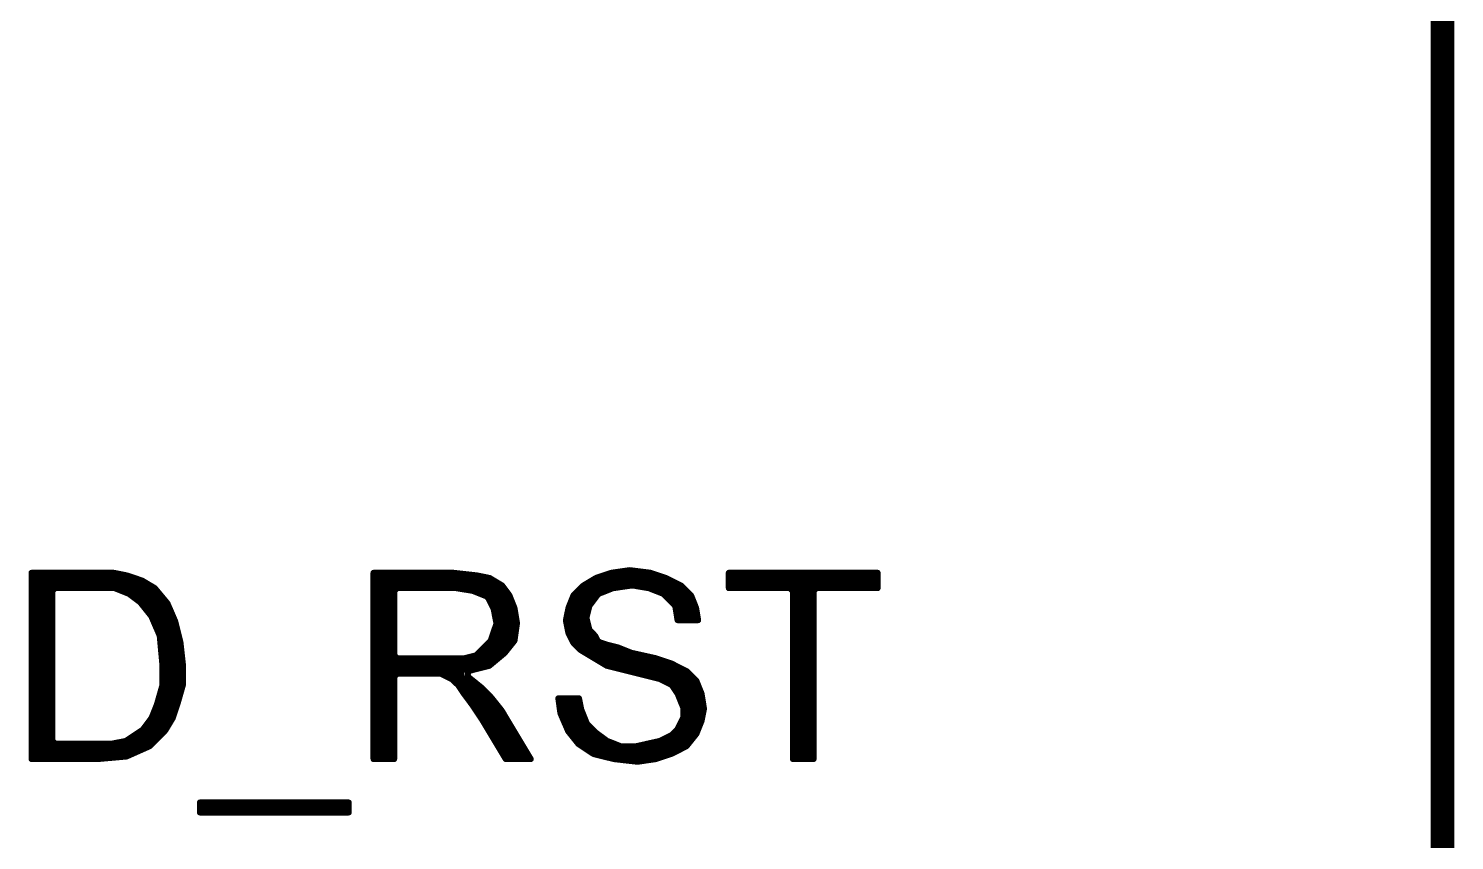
# Model space of a CAD drawing. Header units: millimetres. Extents: x 2.08 to 3.94, y 2.28 to 3.91.
# Drawn here: x 3.7007 to 3.939, y 3.2739 to 3.4096 of the extents above; entities that cross this region are included whole.
import ezdxf

# ---------------------------------------------------------------- set-up
doc = ezdxf.new("R2010")
doc.units = ezdxf.units.MM
doc.layers.get('0').update_dxf_attribs({"linetype": 'CONTINUOUS', "lineweight": 0})
doc.layers.add('BOT_PHO', color=90, linetype='CONTINUOUS', lineweight=0)

# ---------------------------------------------------------------- blocks, each defined once
blk = doc.blocks.new('ROUND_160')
h = blk.add_hatch(color=256)
edge = h.paths.add_edge_path(flags=0)
edge.add_arc((0, 0), 0.0005, 0, 360)

msp = doc.modelspace()

# ---------------------------------------------------------------- linework, layer by layer
at = {"layer": 'BOT_PHO', "lineweight": 211}
for points, const_width in [([(3.93701, 3.53937), (3.93701, 2.29134)], 0.004), ([(3.80116, 3.31908), (3.79815, 3.31865)], 0.001), ([(3.801, 3.31643), (3.801, 3.31906)], 0.001), ([(3.80462, 3.31865), (3.80116, 3.31908)], 0.001), ([(3.71495, 3.31864), (3.70121, 3.31864)], 0.001), ([(3.70121, 3.31864), (3.70121, 3.2875)], 0.001), ([(3.702, 3.2875), (3.702, 3.31864)], 0.001), ([(3.703, 3.2875), (3.703, 3.31864)], 0.001), ([(3.704, 3.2875), (3.704, 3.31864)], 0.001), ([(3.705, 3.31604), (3.705, 3.31864)], 0.001), ([(3.706, 3.31607), (3.706, 3.31864)], 0.001), ([(3.707, 3.31607), (3.707, 3.31864)], 0.001), ([(3.708, 3.31607), (3.708, 3.31864)], 0.001), ([(3.709, 3.31607), (3.709, 3.31864)], 0.001), ([(3.71, 3.31607), (3.71, 3.31864)], 0.001), ([(3.711, 3.31607), (3.711, 3.31864)], 0.001), ([(3.712, 3.31607), (3.712, 3.31864)], 0.001), ([(3.713, 3.31607), (3.713, 3.31864)], 0.001), ([(3.714, 3.31607), (3.714, 3.31864)], 0.001), ([(3.7171, 3.31821), (3.71495, 3.31864)], 0.001), ([(3.715, 3.31607), (3.715, 3.31863)], 0.001), ([(3.716, 3.31571), (3.716, 3.31843)], 0.001), ([(3.717, 3.31531), (3.717, 3.31823)], 0.001), ([(3.7197, 3.31734), (3.7171, 3.31821)], 0.001), ([(3.718, 3.31472), (3.718, 3.31791)], 0.001), ([(3.719, 3.31397), (3.719, 3.31758)], 0.001), ([(3.72181, 3.31608), (3.7197, 3.31734)], 0.001), ([(3.72, 3.31291), (3.72, 3.31716)], 0.001), ([(3.77167, 3.31864), (3.75836, 3.31864)], 0.001), ([(3.75836, 3.31864), (3.75836, 3.2875)], 0.001), ([(3.759, 3.2875), (3.759, 3.31864)], 0.001), ([(3.76, 3.2875), (3.76, 3.31864)], 0.001), ([(3.761, 3.2875), (3.761, 3.31864)], 0.001), ([(3.762, 3.31595), (3.762, 3.31864)], 0.001), ([(3.763, 3.31607), (3.763, 3.31864)], 0.001), ([(3.764, 3.31607), (3.764, 3.31864)], 0.001), ([(3.765, 3.31607), (3.765, 3.31864)], 0.001), ([(3.766, 3.31607), (3.766, 3.31864)], 0.001), ([(3.767, 3.31607), (3.767, 3.31864)], 0.001), ([(3.768, 3.31607), (3.768, 3.31864)], 0.001), ([(3.769, 3.31607), (3.769, 3.31864)], 0.001), ([(3.77, 3.31607), (3.77, 3.31864)], 0.001), ([(3.771, 3.31607), (3.771, 3.31864)], 0.001), ([(3.77564, 3.3182), (3.77167, 3.31864)], 0.001), ([(3.772, 3.31607), (3.772, 3.3186)], 0.001), ([(3.773, 3.31593), (3.773, 3.31849)], 0.001), ([(3.774, 3.31577), (3.774, 3.31838)], 0.001), ([(3.775, 3.31559), (3.775, 3.31827)], 0.001), ([(3.77776, 3.31777), (3.77564, 3.3182)], 0.001), ([(3.776, 3.31519), (3.776, 3.31813)], 0.001), ([(3.777, 3.31479), (3.777, 3.31793)], 0.001), ([(3.77984, 3.31653), (3.77776, 3.31777)], 0.001), ([(3.778, 3.31345), (3.778, 3.31763)], 0.001), ([(3.779, 3.30415), (3.779, 3.31703)], 0.001), ([(3.79557, 3.31779), (3.79343, 3.31651)], 0.001), ([(3.794, 3.31131), (3.794, 3.31685)], 0.001), ([(3.795, 3.31384), (3.795, 3.31745)], 0.001), ([(3.79815, 3.31865), (3.79557, 3.31779)], 0.001), ([(3.796, 3.31511), (3.796, 3.31793)], 0.001), ([(3.797, 3.31551), (3.797, 3.31827)], 0.001), ([(3.798, 3.31591), (3.798, 3.3186)], 0.001), ([(3.799, 3.31615), (3.799, 3.31877)], 0.001), ([(3.8, 3.31629), (3.8, 3.31892)], 0.001), ([(3.802, 3.31646), (3.802, 3.31898)], 0.001), ([(3.803, 3.31629), (3.803, 3.31885)], 0.001), ([(3.804, 3.31612), (3.804, 3.31873)], 0.001), ([(3.80722, 3.31778), (3.80462, 3.31865)], 0.001), ([(3.805, 3.31582), (3.805, 3.31852)], 0.001), ([(3.806, 3.31542), (3.806, 3.31819)], 0.001), ([(3.807, 3.3149), (3.807, 3.31786)], 0.001), ([(3.80979, 3.3165), (3.80722, 3.31778)], 0.001), ([(3.808, 3.3139), (3.808, 3.31739)], 0.001), ([(3.809, 3.31175), (3.809, 3.31689)], 0.001), ([(3.84262, 3.31864), (3.81773, 3.31864)], 0.001), ([(3.81773, 3.31864), (3.81773, 3.31607)], 0.001), ([(3.818, 3.31607), (3.818, 3.31864)], 0.001), ([(3.819, 3.31607), (3.819, 3.31864)], 0.001), ([(3.82, 3.31607), (3.82, 3.31864)], 0.001), ([(3.821, 3.31607), (3.821, 3.31864)], 0.001), ([(3.822, 3.31607), (3.822, 3.31864)], 0.001), ([(3.823, 3.31607), (3.823, 3.31864)], 0.001), ([(3.824, 3.31607), (3.824, 3.31864)], 0.001), ([(3.825, 3.31607), (3.825, 3.31864)], 0.001), ([(3.826, 3.31607), (3.826, 3.31864)], 0.001), ([(3.827, 3.31607), (3.827, 3.31864)], 0.001), ([(3.828, 3.31607), (3.828, 3.31864)], 0.001), ([(3.829, 3.2875), (3.829, 3.31864)], 0.001), ([(3.83, 3.2875), (3.83, 3.31864)], 0.001), ([(3.831, 3.2875), (3.831, 3.31864)], 0.001), ([(3.832, 3.31586), (3.832, 3.31864)], 0.001), ([(3.833, 3.31607), (3.833, 3.31864)], 0.001), ([(3.834, 3.31607), (3.834, 3.31864)], 0.001), ([(3.835, 3.31607), (3.835, 3.31864)], 0.001), ([(3.836, 3.31607), (3.836, 3.31864)], 0.001), ([(3.837, 3.31607), (3.837, 3.31864)], 0.001), ([(3.838, 3.31607), (3.838, 3.31864)], 0.001), ([(3.839, 3.31607), (3.839, 3.31864)], 0.001), ([(3.84, 3.31607), (3.84, 3.31864)], 0.001), ([(3.841, 3.31607), (3.841, 3.31864)], 0.001), ([(3.842, 3.31607), (3.842, 3.31864)], 0.001), ([(3.84262, 3.31607), (3.84262, 3.31864)], 0.001), ([(3.70468, 3.31557), (3.70518, 3.31607)], 0.001), ([(3.70468, 3.29057), (3.70468, 3.31557)], 0.001), ([(3.70518, 3.31607), (3.715, 3.31607)], 0.001), ([(3.715, 3.31607), (3.71518, 3.31603)], 0.001), ([(3.71518, 3.31603), (3.71742, 3.31514)], 0.001), ([(3.71742, 3.31514), (3.71753, 3.31508)], 0.001), ([(3.71753, 3.31508), (3.71932, 3.31374)], 0.001), ([(3.721, 3.31166), (3.721, 3.31656)], 0.001), ([(3.72394, 3.31352), (3.72181, 3.31608)], 0.001), ([(3.722, 3.30958), (3.722, 3.31585)], 0.001), ([(3.723, 3.30406), (3.723, 3.31465)], 0.001), ([(3.76182, 3.31557), (3.76232, 3.31607)], 0.001), ([(3.76182, 3.30485), (3.76182, 3.31557)], 0.001), ([(3.76232, 3.31607), (3.77214, 3.31607)], 0.001), ([(3.77214, 3.31607), (3.77222, 3.31606)], 0.001), ([(3.77222, 3.31606), (3.7749, 3.31562)], 0.001), ([(3.7749, 3.31562), (3.77501, 3.31559)], 0.001), ([(3.77501, 3.31559), (3.77724, 3.31469)], 0.001), ([(3.77724, 3.31469), (3.7775, 3.31445)], 0.001), ([(3.7775, 3.31445), (3.77839, 3.31267)], 0.001), ([(3.78108, 3.31488), (3.77984, 3.31653)], 0.001), ([(3.78, 3.30499), (3.78, 3.31631)], 0.001), ([(3.781, 3.30612), (3.781, 3.31498)], 0.001), ([(3.78193, 3.31275), (3.78108, 3.31488)], 0.001), ([(3.79176, 3.31484), (3.79093, 3.31275)], 0.001), ([(3.79343, 3.31651), (3.79176, 3.31484)], 0.001), ([(3.792, 3.30669), (3.792, 3.31508)], 0.001), ([(3.793, 3.30569), (3.793, 3.31608)], 0.001), ([(3.79451, 3.31319), (3.79585, 3.31498)], 0.001), ([(3.79585, 3.31498), (3.79606, 3.31514)], 0.001), ([(3.79606, 3.31514), (3.7983, 3.31603)], 0.001), ([(3.7983, 3.31603), (3.79841, 3.31606)], 0.001), ([(3.79841, 3.31606), (3.80154, 3.31651)], 0.001), ([(3.80154, 3.31651), (3.80169, 3.31651)], 0.001), ([(3.80169, 3.31651), (3.80437, 3.31606)], 0.001), ([(3.80437, 3.31606), (3.80447, 3.31603)], 0.001), ([(3.80447, 3.31603), (3.8067, 3.31514)], 0.001), ([(3.8067, 3.31514), (3.80687, 3.31503)], 0.001), ([(3.80687, 3.31503), (3.80866, 3.31324)], 0.001), ([(3.81145, 3.31484), (3.80979, 3.3165)], 0.001), ([(3.81, 3.31071), (3.81, 3.31629)], 0.001), ([(3.811, 3.31071), (3.811, 3.31529)], 0.001), ([(3.81228, 3.31275), (3.81145, 3.31484)], 0.001), ([(3.81773, 3.31607), (3.82795, 3.31607)], 0.001), ([(3.82795, 3.31607), (3.82845, 3.31557)], 0.001), ([(3.82845, 3.31557), (3.82845, 3.2875)], 0.001), ([(3.83191, 3.31557), (3.83241, 3.31607)], 0.001), ([(3.83191, 3.2875), (3.83191, 3.31557)], 0.001), ([(3.83241, 3.31607), (3.84262, 3.31607)], 0.001), ([(3.71932, 3.31374), (3.71941, 3.31365)], 0.001), ([(3.71941, 3.31365), (3.72119, 3.31142)], 0.001), ([(3.72524, 3.3105), (3.72394, 3.31352)], 0.001), ([(3.724, 3.293), (3.724, 3.31339)], 0.001), ([(3.77839, 3.31267), (3.77844, 3.31254)], 0.001), ([(3.77844, 3.31254), (3.77888, 3.31031)], 0.001), ([(3.78235, 3.31021), (3.78193, 3.31275)], 0.001), ([(3.782, 3.30775), (3.782, 3.31231)], 0.001), ([(3.79093, 3.31275), (3.79051, 3.31066)], 0.001), ([(3.791, 3.30843), (3.791, 3.31293)], 0.001), ([(3.79398, 3.31123), (3.79442, 3.31301)], 0.001), ([(3.79442, 3.31301), (3.79451, 3.31319)], 0.001), ([(3.80866, 3.31324), (3.8088, 3.31297)], 0.001), ([(3.8088, 3.31297), (3.80917, 3.31071)], 0.001), ([(3.812, 3.31071), (3.812, 3.31346)], 0.001), ([(3.81262, 3.31071), (3.81228, 3.31275)], 0.001), ([(3.72119, 3.31142), (3.72126, 3.3113)], 0.001), ([(3.72126, 3.3113), (3.7226, 3.30818)], 0.001), ([(3.725, 3.29492), (3.725, 3.31105)], 0.001), ([(3.72611, 3.307), (3.72524, 3.3105)], 0.001), ([(3.77887, 3.31005), (3.77797, 3.30737)], 0.001), ([(3.77888, 3.31031), (3.77887, 3.31005)], 0.001), ([(3.78193, 3.30729), (3.78235, 3.31021)], 0.001), ([(3.79051, 3.31066), (3.79092, 3.30859)], 0.001), ([(3.79398, 3.31098), (3.79398, 3.31123)], 0.001), ([(3.79442, 3.3092), (3.79398, 3.31098)], 0.001), ([(3.794, 3.30509), (3.794, 3.3109)], 0.001), ([(3.80917, 3.31071), (3.81262, 3.31071)], 0.001), ([(3.7226, 3.30818), (3.72264, 3.30802)], 0.001), ([(3.72264, 3.30802), (3.72309, 3.30311)], 0.001), ([(3.726, 3.29808), (3.726, 3.30745)], 0.001), ([(3.77785, 3.30718), (3.77562, 3.30495)], 0.001), ([(3.77797, 3.30737), (3.77785, 3.30718)], 0.001), ([(3.778, 3.30332), (3.778, 3.30746)], 0.001), ([(3.78027, 3.30521), (3.78193, 3.30729)], 0.001), ([(3.79092, 3.30859), (3.79175, 3.30694)], 0.001), ([(3.79456, 3.30897), (3.79442, 3.3092)], 0.001), ([(3.79539, 3.30813), (3.79456, 3.30897)], 0.001), ([(3.795, 3.30449), (3.795, 3.30852)], 0.001), ([(3.7958, 3.30731), (3.79539, 3.30813)], 0.001), ([(3.79609, 3.30706), (3.7958, 3.30731)], 0.001), ([(3.72655, 3.30304), (3.72611, 3.307)], 0.001), ([(3.76232, 3.30435), (3.76182, 3.30485)], 0.001), ([(3.77539, 3.30482), (3.7736, 3.30437)], 0.001), ([(3.77562, 3.30495), (3.77539, 3.30482)], 0.001), ([(3.776, 3.30265), (3.776, 3.30533)], 0.001), ([(3.777, 3.3029), (3.777, 3.30633)], 0.001), ([(3.77771, 3.30308), (3.78027, 3.30521)], 0.001), ([(3.79175, 3.30694), (3.79299, 3.3057)], 0.001), ([(3.79299, 3.3057), (3.79734, 3.30309)], 0.001), ([(3.796, 3.30389), (3.796, 3.3071)], 0.001), ([(3.79743, 3.30661), (3.79609, 3.30706)], 0.001), ([(3.797, 3.30329), (3.797, 3.30676)], 0.001), ([(3.79747, 3.3066), (3.79743, 3.30661)], 0.001), ([(3.79922, 3.30616), (3.79747, 3.3066)], 0.001), ([(3.798, 3.30292), (3.798, 3.30647)], 0.001), ([(3.799, 3.30267), (3.799, 3.30622)], 0.001), ([(3.80142, 3.30528), (3.79922, 3.30616)], 0.001), ([(3.8, 3.30242), (3.8, 3.30585)], 0.001), ([(3.801, 3.30217), (3.801, 3.30545)], 0.001), ([(3.8015, 3.30526), (3.80142, 3.30528)], 0.001), ([(3.80549, 3.30437), (3.8015, 3.30526)], 0.001), ([(3.802, 3.30192), (3.802, 3.30515)], 0.001), ([(3.803, 3.30167), (3.803, 3.30493)], 0.001), ([(3.72309, 3.30311), (3.72309, 3.30307)], 0.001), ([(3.72309, 3.30307), (3.72309, 3.29994)], 0.001), ([(3.72655, 3.30001), (3.72655, 3.30304)], 0.001), ([(3.762, 3.30167), (3.762, 3.30447)], 0.001), ([(3.77348, 3.30435), (3.76232, 3.30435)], 0.001), ([(3.763, 3.30178), (3.763, 3.30435)], 0.001), ([(3.764, 3.30178), (3.764, 3.30435)], 0.001), ([(3.765, 3.30178), (3.765, 3.30435)], 0.001), ([(3.766, 3.30178), (3.766, 3.30435)], 0.001), ([(3.767, 3.30178), (3.767, 3.30435)], 0.001), ([(3.768, 3.30178), (3.768, 3.30435)], 0.001), ([(3.769, 3.30178), (3.769, 3.30435)], 0.001), ([(3.77, 3.30157), (3.77, 3.30435)], 0.001), ([(3.771, 3.30107), (3.771, 3.30435)], 0.001), ([(3.772, 3.30035), (3.772, 3.30435)], 0.001), ([(3.773, 3.29911), (3.773, 3.30435)], 0.001), ([(3.7736, 3.30437), (3.77348, 3.30435)], 0.001), ([(3.774, 3.30206), (3.774, 3.30447)], 0.001), ([(3.77425, 3.30221), (3.77771, 3.30308)], 0.001), ([(3.775, 3.3024), (3.775, 3.30472)], 0.001), ([(3.79734, 3.30309), (3.80619, 3.30088)], 0.001), ([(3.804, 3.30142), (3.804, 3.3047)], 0.001), ([(3.805, 3.30117), (3.805, 3.30448)], 0.001), ([(3.80811, 3.3035), (3.80549, 3.30437)], 0.001), ([(3.806, 3.30092), (3.806, 3.3042)], 0.001), ([(3.807, 3.30048), (3.807, 3.30387)], 0.001), ([(3.808, 3.29998), (3.808, 3.30354)], 0.001), ([(3.81068, 3.30221), (3.80811, 3.3035)], 0.001), ([(3.809, 3.29868), (3.809, 3.30305)], 0.001), ([(3.81, 3.29638), (3.81, 3.30255)], 0.001), ([(3.72568, 3.29697), (3.72655, 3.30001)], 0.001), ([(3.76182, 3.30128), (3.76232, 3.30178)], 0.001), ([(3.76182, 3.2875), (3.76182, 3.30128)], 0.001), ([(3.76232, 3.30178), (3.76946, 3.30178)], 0.001), ([(3.76946, 3.30178), (3.76969, 3.30173)], 0.001), ([(3.76969, 3.30173), (3.77147, 3.30084)], 0.001), ([(3.77147, 3.30084), (3.7716, 3.30074)], 0.001), ([(3.7716, 3.30074), (3.7725, 3.29985)], 0.001), ([(3.774, 3.2977), (3.774, 3.3014)], 0.001), ([(3.77406, 3.30134), (3.77425, 3.30221)], 0.001), ([(3.77627, 3.29957), (3.77406, 3.30134)], 0.001), ([(3.775, 3.29633), (3.775, 3.30059)], 0.001), ([(3.80619, 3.30088), (3.80629, 3.30084)], 0.001), ([(3.80629, 3.30084), (3.80808, 3.29994)], 0.001), ([(3.81234, 3.30056), (3.81068, 3.30221)], 0.001), ([(3.811, 3.29005), (3.811, 3.3019)], 0.001), ([(3.812, 3.2913), (3.812, 3.3009)], 0.001), ([(3.81318, 3.29847), (3.81234, 3.30056)], 0.001), ([(3.72307, 3.29981), (3.72218, 3.29668)], 0.001), ([(3.723, 3.29169), (3.723, 3.29956)], 0.001), ([(3.72309, 3.29994), (3.72307, 3.29981)], 0.001), ([(3.7725, 3.29985), (3.77256, 3.29977)], 0.001), ([(3.77256, 3.29977), (3.77344, 3.29845)], 0.001), ([(3.77344, 3.29845), (3.77477, 3.29667)], 0.001), ([(3.776, 3.29483), (3.776, 3.29979)], 0.001), ([(3.77802, 3.29782), (3.77627, 3.29957)], 0.001), ([(3.777, 3.29327), (3.777, 3.29884)], 0.001), ([(3.778, 3.2916), (3.778, 3.29784)], 0.001), ([(3.77977, 3.29564), (3.77802, 3.29782)], 0.001), ([(3.79271, 3.29766), (3.78924, 3.29766)], 0.001), ([(3.78924, 3.29766), (3.78959, 3.29517)], 0.001), ([(3.79, 3.29422), (3.79, 3.29766)], 0.001), ([(3.791, 3.29202), (3.791, 3.29766)], 0.001), ([(3.792, 3.29077), (3.792, 3.29766)], 0.001), ([(3.79308, 3.29583), (3.79271, 3.29766)], 0.001), ([(3.80808, 3.29994), (3.80827, 3.29977)], 0.001), ([(3.80827, 3.29977), (3.80916, 3.29844)], 0.001), ([(3.80916, 3.29844), (3.80921, 3.29834)], 0.001), ([(3.80921, 3.29834), (3.81011, 3.29611)], 0.001), ([(3.813, 3.29339), (3.813, 3.29891)], 0.001), ([(3.8136, 3.29593), (3.81318, 3.29847)], 0.001), ([(3.72216, 3.29663), (3.72127, 3.2944)], 0.001), ([(3.722, 3.29069), (3.722, 3.29623)], 0.001), ([(3.72218, 3.29668), (3.72216, 3.29663)], 0.001), ([(3.72481, 3.29435), (3.72568, 3.29697)], 0.001), ([(3.77477, 3.29667), (3.77479, 3.29665)], 0.001), ([(3.77479, 3.29665), (3.77658, 3.29397)], 0.001), ([(3.779, 3.28993), (3.779, 3.2966)], 0.001), ([(3.78465, 3.2875), (3.77977, 3.29564)], 0.001), ([(3.78, 3.28827), (3.78, 3.29525)], 0.001), ([(3.793, 3.28976), (3.793, 3.29623)], 0.001), ([(3.79311, 3.29574), (3.79308, 3.29583)], 0.001), ([(3.794, 3.29351), (3.79311, 3.29574)], 0.001), ([(3.81011, 3.29611), (3.81014, 3.29593)], 0.001), ([(3.81014, 3.29593), (3.81014, 3.29459)], 0.001), ([(3.81318, 3.29384), (3.8136, 3.29593)], 0.001), ([(3.7212, 3.29429), (3.71986, 3.2925)], 0.001), ([(3.721, 3.28969), (3.721, 3.29402)], 0.001), ([(3.72127, 3.2944), (3.7212, 3.29429)], 0.001), ([(3.72353, 3.29222), (3.72481, 3.29435)], 0.001), ([(3.77658, 3.29397), (3.77659, 3.29395)], 0.001), ([(3.77659, 3.29395), (3.78046, 3.2875)], 0.001), ([(3.781, 3.2875), (3.781, 3.29358)], 0.001), ([(3.78959, 3.29517), (3.79088, 3.29217)], 0.001), ([(3.79411, 3.29334), (3.794, 3.29351)], 0.001), ([(3.794, 3.2891), (3.794, 3.29351)], 0.001), ([(3.79545, 3.292), (3.79411, 3.29334)], 0.001), ([(3.81009, 3.29436), (3.8092, 3.29258)], 0.001), ([(3.81, 3.2893), (3.81, 3.29418)], 0.001), ([(3.81014, 3.29459), (3.81009, 3.29436)], 0.001), ([(3.81233, 3.29172), (3.81318, 3.29384)], 0.001), ([(3.70518, 3.29007), (3.70468, 3.29057)], 0.001), ([(3.71688, 3.29052), (3.71465, 3.29008)], 0.001), ([(3.71706, 3.2906), (3.71688, 3.29052)], 0.001), ([(3.717, 3.28792), (3.717, 3.29056)], 0.001), ([(3.71974, 3.29238), (3.71706, 3.2906)], 0.001), ([(3.718, 3.28833), (3.718, 3.29122)], 0.001), ([(3.719, 3.28878), (3.719, 3.29189)], 0.001), ([(3.71986, 3.2925), (3.71974, 3.29238)], 0.001), ([(3.72, 3.28922), (3.72, 3.29268)], 0.001), ([(3.72096, 3.28965), (3.72353, 3.29222)], 0.001), ([(3.782, 3.2875), (3.782, 3.29192)], 0.001), ([(3.79088, 3.29217), (3.79257, 3.29005)], 0.001), ([(3.795, 3.28843), (3.795, 3.29245)], 0.001), ([(3.7955, 3.29195), (3.79545, 3.292)], 0.001), ([(3.79729, 3.29062), (3.7955, 3.29195)], 0.001), ([(3.796, 3.28813), (3.796, 3.29158)], 0.001), ([(3.797, 3.28788), (3.797, 3.29083)], 0.001), ([(3.7974, 3.29055), (3.79729, 3.29062)], 0.001), ([(3.79963, 3.28966), (3.7974, 3.29055)], 0.001), ([(3.80618, 3.29053), (3.80216, 3.28963)], 0.001), ([(3.806, 3.28765), (3.806, 3.29049)], 0.001), ([(3.80629, 3.29057), (3.80618, 3.29053)], 0.001), ([(3.80808, 3.29146), (3.80629, 3.29057)], 0.001), ([(3.807, 3.28798), (3.807, 3.29092)], 0.001), ([(3.808, 3.28832), (3.808, 3.29142)], 0.001), ([(3.80821, 3.29155), (3.80808, 3.29146)], 0.001), ([(3.8091, 3.29245), (3.80821, 3.29155)], 0.001), ([(3.809, 3.2888), (3.809, 3.29234)], 0.001), ([(3.8092, 3.29258), (3.8091, 3.29245)], 0.001), ([(3.81066, 3.28963), (3.81233, 3.29172)], 0.001), ([(3.705, 3.2875), (3.705, 3.2901)], 0.001), ([(3.71455, 3.29007), (3.70518, 3.29007)], 0.001), ([(3.706, 3.2875), (3.706, 3.29007)], 0.001), ([(3.707, 3.2875), (3.707, 3.29007)], 0.001), ([(3.708, 3.2875), (3.708, 3.29007)], 0.001), ([(3.709, 3.2875), (3.709, 3.29007)], 0.001), ([(3.71, 3.2875), (3.71, 3.29007)], 0.001), ([(3.711, 3.2875), (3.711, 3.29007)], 0.001), ([(3.712, 3.2875), (3.712, 3.29007)], 0.001), ([(3.713, 3.28756), (3.713, 3.29007)], 0.001), ([(3.714, 3.28765), (3.714, 3.29007)], 0.001), ([(3.71465, 3.29008), (3.71455, 3.29007)], 0.001), ([(3.715, 3.28774), (3.715, 3.29015)], 0.001), ([(3.716, 3.28783), (3.716, 3.29035)], 0.001), ([(3.7171, 3.28793), (3.72096, 3.28965)], 0.001), ([(3.783, 3.2875), (3.783, 3.29025)], 0.001), ([(3.784, 3.2875), (3.784, 3.28858)], 0.001), ([(3.79257, 3.29005), (3.79511, 3.28835)], 0.001), ([(3.79511, 3.28835), (3.79857, 3.28749)], 0.001), ([(3.798, 3.28763), (3.798, 3.29031)], 0.001), ([(3.799, 3.28744), (3.799, 3.28991)], 0.001), ([(3.79982, 3.28962), (3.79963, 3.28966)], 0.001), ([(3.80205, 3.28962), (3.79982, 3.28962)], 0.001), ([(3.8, 3.28733), (3.8, 3.28962)], 0.001), ([(3.801, 3.28722), (3.801, 3.28962)], 0.001), ([(3.802, 3.28711), (3.802, 3.28962)], 0.001), ([(3.80216, 3.28963), (3.80205, 3.28962)], 0.001), ([(3.803, 3.28713), (3.803, 3.28982)], 0.001), ([(3.804, 3.28727), (3.804, 3.29004)], 0.001), ([(3.805, 3.28741), (3.805, 3.29027)], 0.001), ([(3.80551, 3.28749), (3.80811, 3.28835)], 0.001), ([(3.80811, 3.28835), (3.81066, 3.28963)], 0.001), ([(3.70121, 3.2875), (3.7123, 3.2875)], 0.001), ([(3.7123, 3.2875), (3.7171, 3.28793)], 0.001), ([(3.75836, 3.2875), (3.76182, 3.2875)], 0.001), ([(3.78046, 3.2875), (3.78465, 3.2875)], 0.001), ([(3.79857, 3.28749), (3.80249, 3.28705)], 0.001), ([(3.80249, 3.28705), (3.80551, 3.28749)], 0.001), ([(3.82845, 3.2875), (3.83191, 3.2875)], 0.001), ([(3.75423, 3.28025), (3.72934, 3.28025)], 0.001), ([(3.72934, 3.28025), (3.72934, 3.27857)], 0.001), ([(3.72934, 3.27857), (3.75423, 3.27857)], 0.001), ([(3.73, 3.27857), (3.73, 3.28025)], 0.001), ([(3.731, 3.27857), (3.731, 3.28025)], 0.001), ([(3.732, 3.27857), (3.732, 3.28025)], 0.001), ([(3.733, 3.27857), (3.733, 3.28025)], 0.001), ([(3.734, 3.27857), (3.734, 3.28025)], 0.001), ([(3.735, 3.27857), (3.735, 3.28025)], 0.001), ([(3.736, 3.27857), (3.736, 3.28025)], 0.001), ([(3.737, 3.27857), (3.737, 3.28025)], 0.001), ([(3.738, 3.27857), (3.738, 3.28025)], 0.001), ([(3.739, 3.27857), (3.739, 3.28025)], 0.001), ([(3.74, 3.27857), (3.74, 3.28025)], 0.001), ([(3.741, 3.27857), (3.741, 3.28025)], 0.001), ([(3.742, 3.27857), (3.742, 3.28025)], 0.001), ([(3.743, 3.27857), (3.743, 3.28025)], 0.001), ([(3.744, 3.27857), (3.744, 3.28025)], 0.001), ([(3.745, 3.27857), (3.745, 3.28025)], 0.001), ([(3.746, 3.27857), (3.746, 3.28025)], 0.001), ([(3.747, 3.27857), (3.747, 3.28025)], 0.001), ([(3.748, 3.27857), (3.748, 3.28025)], 0.001), ([(3.749, 3.27857), (3.749, 3.28025)], 0.001), ([(3.75, 3.27857), (3.75, 3.28025)], 0.001), ([(3.751, 3.27857), (3.751, 3.28025)], 0.001), ([(3.752, 3.27857), (3.752, 3.28025)], 0.001), ([(3.753, 3.27857), (3.753, 3.28025)], 0.001), ([(3.754, 3.27857), (3.754, 3.28025)], 0.001), ([(3.75423, 3.27857), (3.75423, 3.28025)], 0.001)]:
    msp.add_lwpolyline(points, dxfattribs=dict(at, const_width=const_width))

# ---------------------------------------------------------------- block references
at = {"layer": 'BOT_PHO'}
for p in [(3.801, 3.31906), (3.80116, 3.31908), (3.70121, 3.31864), (3.702, 3.31864), (3.703, 3.31864), (3.704, 3.31864), (3.705, 3.31864), (3.706, 3.31864), (3.707, 3.31864), (3.708, 3.31864), (3.709, 3.31864), (3.71, 3.31864), (3.711, 3.31864), (3.712, 3.31864), (3.713, 3.31864), (3.714, 3.31864), (3.71495, 3.31864), (3.715, 3.31863), (3.716, 3.31843), (3.717, 3.31823), (3.7171, 3.31821), (3.718, 3.31791), (3.719, 3.31758), (3.7197, 3.31734), (3.72, 3.31716), (3.75836, 3.31864), (3.759, 3.31864), (3.76, 3.31864), (3.761, 3.31864), (3.762, 3.31864), (3.763, 3.31864), (3.764, 3.31864), (3.765, 3.31864), (3.766, 3.31864), (3.767, 3.31864), (3.768, 3.31864), (3.769, 3.31864), (3.77, 3.31864), (3.771, 3.31864), (3.77167, 3.31864), (3.772, 3.3186), (3.773, 3.31849), (3.774, 3.31838), (3.775, 3.31827), (3.77564, 3.3182), (3.776, 3.31813), (3.777, 3.31793), (3.77776, 3.31777), (3.778, 3.31763), (3.779, 3.31703), (3.794, 3.31685), (3.795, 3.31745), (3.79557, 3.31779), (3.796, 3.31793), (3.797, 3.31827), (3.798, 3.3186), (3.79815, 3.31865), (3.799, 3.31877), (3.8, 3.31892), (3.802, 3.31898), (3.803, 3.31885), (3.804, 3.31873), (3.80462, 3.31865), (3.805, 3.31852), (3.806, 3.31819), (3.807, 3.31786), (3.80722, 3.31778), (3.808, 3.31739), (3.809, 3.31689), (3.81773, 3.31864), (3.818, 3.31864), (3.819, 3.31864), (3.82, 3.31864), (3.821, 3.31864), (3.822, 3.31864), (3.823, 3.31864), (3.824, 3.31864), (3.825, 3.31864), (3.826, 3.31864), (3.827, 3.31864), (3.828, 3.31864), (3.829, 3.31864), (3.83, 3.31864), (3.831, 3.31864), (3.832, 3.31864), (3.833, 3.31864), (3.834, 3.31864), (3.835, 3.31864), (3.836, 3.31864), (3.837, 3.31864), (3.838, 3.31864), (3.839, 3.31864), (3.84, 3.31864), (3.841, 3.31864), (3.842, 3.31864), (3.84262, 3.31864), (3.84262, 3.31864), (3.70468, 3.31557), (3.705, 3.31604), (3.70518, 3.31607), (3.706, 3.31607), (3.707, 3.31607), (3.708, 3.31607), (3.709, 3.31607), (3.71, 3.31607), (3.711, 3.31607), (3.712, 3.31607), (3.713, 3.31607), (3.714, 3.31607), (3.715, 3.31607), (3.715, 3.31607), (3.71518, 3.31603), (3.716, 3.31571), (3.717, 3.31531), (3.71742, 3.31514), (3.71753, 3.31508), (3.718, 3.31472), (3.721, 3.31656), (3.72181, 3.31608), (3.722, 3.31585), (3.723, 3.31465), (3.76182, 3.31557), (3.762, 3.31595), (3.76232, 3.31607), (3.763, 3.31607), (3.764, 3.31607), (3.765, 3.31607), (3.766, 3.31607), (3.767, 3.31607), (3.768, 3.31607), (3.769, 3.31607), (3.77, 3.31607), (3.771, 3.31607), (3.772, 3.31607), (3.77214, 3.31607), (3.77222, 3.31606), (3.773, 3.31593), (3.774, 3.31577), (3.7749, 3.31562), (3.775, 3.31559), (3.77501, 3.31559), (3.776, 3.31519), (3.777, 3.31479), (3.77724, 3.31469), (3.7775, 3.31445), (3.77984, 3.31653), (3.78, 3.31631), (3.781, 3.31498), (3.78108, 3.31488), (3.79176, 3.31484), (3.792, 3.31508), (3.793, 3.31608), (3.79343, 3.31651), (3.79585, 3.31498), (3.796, 3.31511), (3.79606, 3.31514), (3.797, 3.31551), (3.798, 3.31591), (3.7983, 3.31603), (3.79841, 3.31606), (3.799, 3.31615), (3.8, 3.31629), (3.801, 3.31643), (3.80154, 3.31651), (3.80169, 3.31651), (3.802, 3.31646), (3.803, 3.31629), (3.804, 3.31612), (3.80437, 3.31606), (3.80447, 3.31603), (3.805, 3.31582), (3.806, 3.31542), (3.8067, 3.31514), (3.80687, 3.31503), (3.807, 3.3149), (3.80979, 3.3165), (3.81, 3.31629), (3.811, 3.31529), (3.81145, 3.31484), (3.81773, 3.31607), (3.818, 3.31607), (3.819, 3.31607), (3.82, 3.31607), (3.821, 3.31607), (3.822, 3.31607), (3.823, 3.31607), (3.824, 3.31607), (3.825, 3.31607), (3.826, 3.31607), (3.827, 3.31607), (3.82795, 3.31607), (3.828, 3.31607), (3.82845, 3.31557), (3.83191, 3.31557), (3.832, 3.31586), (3.83241, 3.31607), (3.833, 3.31607), (3.834, 3.31607), (3.835, 3.31607), (3.836, 3.31607), (3.837, 3.31607), (3.838, 3.31607), (3.839, 3.31607), (3.84, 3.31607), (3.841, 3.31607), (3.842, 3.31607), (3.84262, 3.31607), (3.719, 3.31397), (3.71932, 3.31374), (3.71941, 3.31365), (3.72, 3.31291), (3.72394, 3.31352), (3.724, 3.31339), (3.778, 3.31345), (3.77839, 3.31267), (3.77844, 3.31254), (3.78193, 3.31275), (3.782, 3.31231), (3.79093, 3.31275), (3.791, 3.31293), (3.79442, 3.31301), (3.79451, 3.31319), (3.795, 3.31384), (3.808, 3.3139), (3.80866, 3.31324), (3.8088, 3.31297), (3.812, 3.31346), (3.81228, 3.31275), (3.721, 3.31166), (3.72119, 3.31142), (3.72126, 3.3113), (3.722, 3.30958), (3.725, 3.31105), (3.72524, 3.3105), (3.77887, 3.31005), (3.77887, 3.31005), (3.77888, 3.31031), (3.78235, 3.31021), (3.79051, 3.31066), (3.79398, 3.31123), (3.79398, 3.31098), (3.794, 3.31131), (3.794, 3.3109), (3.809, 3.31175), (3.80917, 3.31071), (3.81, 3.31071), (3.811, 3.31071), (3.812, 3.31071), (3.81262, 3.31071), (3.7226, 3.30818), (3.72264, 3.30802), (3.726, 3.30745), (3.77785, 3.30718), (3.77797, 3.30737), (3.778, 3.30746), (3.78193, 3.30729), (3.782, 3.30775), (3.79092, 3.30859), (3.791, 3.30843), (3.79442, 3.3092), (3.79456, 3.30897), (3.795, 3.30852), (3.79539, 3.30813), (3.7958, 3.30731), (3.72611, 3.307), (3.76182, 3.30485), (3.77539, 3.30482), (3.77562, 3.30495), (3.776, 3.30533), (3.777, 3.30633), (3.78, 3.30499), (3.78027, 3.30521), (3.781, 3.30612), (3.79175, 3.30694), (3.792, 3.30669), (3.79299, 3.3057), (3.793, 3.30569), (3.794, 3.30509), (3.796, 3.3071), (3.79609, 3.30706), (3.797, 3.30676), (3.79743, 3.30661), (3.79747, 3.3066), (3.798, 3.30647), (3.799, 3.30622), (3.79922, 3.30616), (3.8, 3.30585), (3.801, 3.30545), (3.80142, 3.30528), (3.8015, 3.30526), (3.802, 3.30515), (3.803, 3.30493), (3.723, 3.30406), (3.72309, 3.30311), (3.72309, 3.30307), (3.72309, 3.30307), (3.72655, 3.30304), (3.72655, 3.30304), (3.762, 3.30447), (3.76232, 3.30435), (3.763, 3.30435), (3.764, 3.30435), (3.765, 3.30435), (3.766, 3.30435), (3.767, 3.30435), (3.768, 3.30435), (3.769, 3.30435), (3.77, 3.30435), (3.771, 3.30435), (3.772, 3.30435), (3.773, 3.30435), (3.77348, 3.30435), (3.7736, 3.30437), (3.774, 3.30447), (3.775, 3.30472), (3.775, 3.3024), (3.776, 3.30265), (3.777, 3.3029), (3.77771, 3.30308), (3.778, 3.30332), (3.779, 3.30415), (3.795, 3.30449), (3.796, 3.30389), (3.797, 3.30329), (3.79734, 3.30309), (3.798, 3.30292), (3.799, 3.30267), (3.8, 3.30242), (3.804, 3.3047), (3.805, 3.30448), (3.80549, 3.30437), (3.806, 3.3042), (3.807, 3.30387), (3.808, 3.30354), (3.80811, 3.3035), (3.809, 3.30305), (3.81, 3.30255), (3.72655, 3.30001), (3.76182, 3.30128), (3.762, 3.30167), (3.76232, 3.30178), (3.763, 3.30178), (3.764, 3.30178), (3.765, 3.30178), (3.766, 3.30178), (3.767, 3.30178), (3.768, 3.30178), (3.769, 3.30178), (3.76946, 3.30178), (3.76969, 3.30173), (3.77, 3.30157), (3.771, 3.30107), (3.77147, 3.30084), (3.7716, 3.30074), (3.772, 3.30035), (3.774, 3.30206), (3.774, 3.3014), (3.77406, 3.30134), (3.77425, 3.30221), (3.775, 3.30059), (3.801, 3.30217), (3.802, 3.30192), (3.803, 3.30167), (3.804, 3.30142), (3.805, 3.30117), (3.806, 3.30092), (3.80619, 3.30088), (3.80629, 3.30084), (3.807, 3.30048), (3.808, 3.29998), (3.81068, 3.30221), (3.811, 3.3019), (3.812, 3.3009), (3.81234, 3.30056), (3.723, 3.29956), (3.72307, 3.29981), (3.72309, 3.29994), (3.726, 3.29808), (3.7725, 3.29985), (3.77256, 3.29977), (3.773, 3.29911), (3.77344, 3.29845), (3.774, 3.2977), (3.776, 3.29979), (3.77627, 3.29957), (3.777, 3.29884), (3.778, 3.29784), (3.77802, 3.29782), (3.78924, 3.29766), (3.79, 3.29766), (3.791, 3.29766), (3.792, 3.29766), (3.79271, 3.29766), (3.80808, 3.29994), (3.80827, 3.29977), (3.809, 3.29868), (3.80916, 3.29844), (3.80916, 3.29844), (3.80921, 3.29834), (3.813, 3.29891), (3.81318, 3.29847), (3.722, 3.29623), (3.72216, 3.29663), (3.72218, 3.29668), (3.72568, 3.29697), (3.77477, 3.29667), (3.77479, 3.29665), (3.775, 3.29633), (3.779, 3.2966), (3.77977, 3.29564), (3.78, 3.29525), (3.793, 3.29623), (3.79308, 3.29583), (3.79311, 3.29574), (3.81, 3.29638), (3.81011, 3.29611), (3.81014, 3.29593), (3.8136, 3.29593), (3.8136, 3.29593), (3.721, 3.29402), (3.7212, 3.29429), (3.72127, 3.2944), (3.724, 3.293), (3.72481, 3.29435), (3.725, 3.29492), (3.776, 3.29483), (3.77658, 3.29397), (3.77659, 3.29395), (3.777, 3.29327), (3.781, 3.29358), (3.78959, 3.29517), (3.79, 3.29422), (3.794, 3.29351), (3.794, 3.29351), (3.79411, 3.29334), (3.81, 3.29418), (3.81009, 3.29436), (3.81014, 3.29459), (3.813, 3.29339), (3.81318, 3.29384), (3.70468, 3.29057), (3.71688, 3.29052), (3.717, 3.29056), (3.71706, 3.2906), (3.718, 3.29122), (3.719, 3.29189), (3.71974, 3.29238), (3.71986, 3.2925), (3.72, 3.29268), (3.722, 3.29069), (3.723, 3.29169), (3.72353, 3.29222), (3.778, 3.2916), (3.782, 3.29192), (3.79088, 3.29217), (3.791, 3.29202), (3.792, 3.29077), (3.795, 3.29245), (3.79545, 3.292), (3.7955, 3.29195), (3.796, 3.29158), (3.797, 3.29083), (3.79729, 3.29062), (3.7974, 3.29055), (3.806, 3.29049), (3.80618, 3.29053), (3.80629, 3.29057), (3.807, 3.29092), (3.808, 3.29142), (3.80808, 3.29146), (3.80821, 3.29155), (3.809, 3.29234), (3.8091, 3.29245), (3.8092, 3.29258), (3.812, 3.2913), (3.81233, 3.29172), (3.705, 3.2901), (3.70518, 3.29007), (3.706, 3.29007), (3.707, 3.29007), (3.708, 3.29007), (3.709, 3.29007), (3.71, 3.29007), (3.711, 3.29007), (3.712, 3.29007), (3.713, 3.29007), (3.714, 3.29007), (3.71455, 3.29007), (3.71465, 3.29008), (3.715, 3.29015), (3.716, 3.29035), (3.718, 3.28833), (3.719, 3.28878), (3.72, 3.28922), (3.72096, 3.28965), (3.721, 3.28969), (3.779, 3.28993), (3.78, 3.28827), (3.783, 3.29025), (3.784, 3.28858), (3.79257, 3.29005), (3.793, 3.28976), (3.794, 3.2891), (3.795, 3.28843), (3.79511, 3.28835), (3.79511, 3.28835), (3.796, 3.28813), (3.798, 3.29031), (3.799, 3.28991), (3.79963, 3.28966), (3.79982, 3.28962), (3.8, 3.28962), (3.801, 3.28962), (3.802, 3.28962), (3.80205, 3.28962), (3.80216, 3.28963), (3.803, 3.28982), (3.804, 3.29004), (3.805, 3.29027), (3.808, 3.28832), (3.80811, 3.28835), (3.809, 3.2888), (3.81, 3.2893), (3.81066, 3.28963), (3.811, 3.29005), (3.70121, 3.2875), (3.702, 3.2875), (3.703, 3.2875), (3.704, 3.2875), (3.705, 3.2875), (3.706, 3.2875), (3.707, 3.2875), (3.708, 3.2875), (3.709, 3.2875), (3.71, 3.2875), (3.711, 3.2875), (3.712, 3.2875), (3.7123, 3.2875), (3.713, 3.28756), (3.714, 3.28765), (3.715, 3.28774), (3.716, 3.28783), (3.717, 3.28792), (3.7171, 3.28793), (3.75836, 3.2875), (3.759, 3.2875), (3.76, 3.2875), (3.761, 3.2875), (3.76182, 3.2875), (3.78046, 3.2875), (3.781, 3.2875), (3.782, 3.2875), (3.783, 3.2875), (3.784, 3.2875), (3.78465, 3.2875), (3.78465, 3.2875), (3.797, 3.28788), (3.798, 3.28763), (3.79857, 3.28749), (3.799, 3.28744), (3.8, 3.28733), (3.801, 3.28722), (3.802, 3.28711), (3.80249, 3.28705), (3.803, 3.28713), (3.804, 3.28727), (3.805, 3.28741), (3.80551, 3.28749), (3.806, 3.28765), (3.807, 3.28798), (3.82845, 3.2875), (3.829, 3.2875), (3.83, 3.2875), (3.831, 3.2875), (3.83191, 3.2875), (3.72934, 3.28025), (3.72934, 3.27857), (3.73, 3.28025), (3.73, 3.27857), (3.731, 3.28025), (3.731, 3.27857), (3.732, 3.28025), (3.732, 3.27857), (3.733, 3.28025), (3.733, 3.27857), (3.734, 3.28025), (3.734, 3.27857), (3.735, 3.28025), (3.735, 3.27857), (3.736, 3.28025), (3.736, 3.27857), (3.737, 3.28025), (3.737, 3.27857), (3.738, 3.28025), (3.738, 3.27857), (3.739, 3.28025), (3.739, 3.27857), (3.74, 3.28025), (3.74, 3.27857), (3.741, 3.28025), (3.741, 3.27857), (3.742, 3.28025), (3.742, 3.27857), (3.743, 3.28025), (3.743, 3.27857), (3.744, 3.28025), (3.744, 3.27857), (3.745, 3.28025), (3.745, 3.27857), (3.746, 3.28025), (3.746, 3.27857), (3.747, 3.28025), (3.747, 3.27857), (3.748, 3.28025), (3.748, 3.27857), (3.749, 3.28025), (3.749, 3.27857), (3.75, 3.28025), (3.75, 3.27857), (3.751, 3.28025), (3.751, 3.27857), (3.752, 3.28025), (3.752, 3.27857), (3.753, 3.28025), (3.753, 3.27857), (3.754, 3.28025), (3.754, 3.27857), (3.75423, 3.28025), (3.75423, 3.28025), (3.75423, 3.27857)]:
    msp.add_blockref('ROUND_160', p, dxfattribs=at)

doc.saveas('drawing.dxf')
